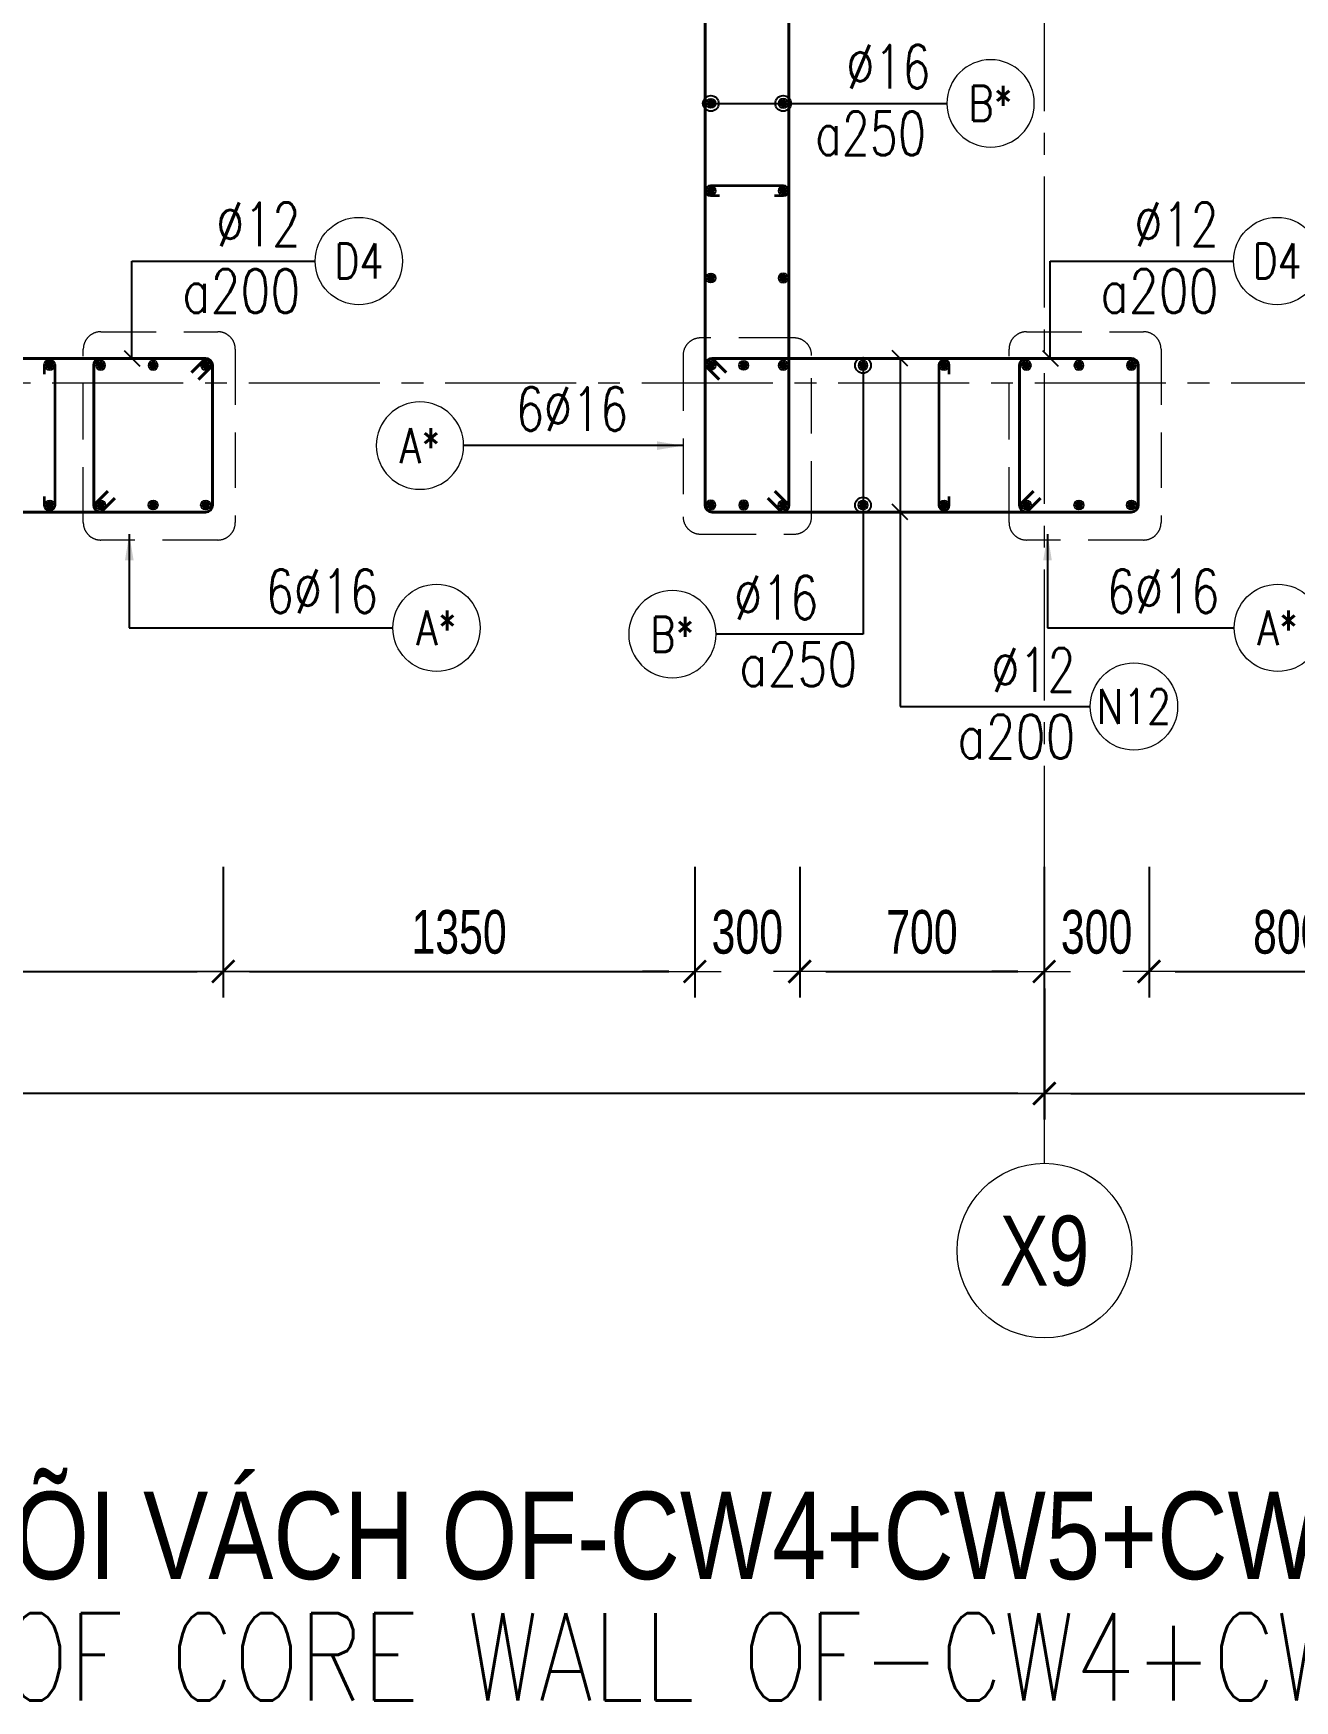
# Model space of a CAD drawing. Header units: millimetres. Extents: x 738475 to 1279438, y -34239 to 156422.
# Drawn here: x 1157249 to 1160860, y 94226 to 98999 of the extents above; entities that cross this region are included whole.
import ezdxf
from ezdxf.enums import TextEntityAlignment as Align

# ---------------------------------------------------------------- set-up
doc = ezdxf.new("R2010")
doc.units = ezdxf.units.MM
doc.header["$MEASUREMENT"] = 0
doc.linetypes.add('HIDDEN2', pattern=[4.762499999999999, 3.175, -1.5875])
doc.linetypes.add('OF_Grid_1$0$CENTER2', pattern=[1.125, 0.75, -0.125, 0.125, -0.125])
doc.layers.get('0').update_dxf_attribs({"lineweight": 20})
doc.layers.get('Defpoints').update_dxf_attribs({"color": 151, "lineweight": 9})
for name, color, linetype, lineweight in [('KC-LEADER', 153, 'Continuous', 18), ('KC-THEP', 6, 'Continuous', 40), ('NDC_S_ANNO', 7, 'Continuous', 20), ('NDC_S_DIM', 1, 'Continuous', 15), ('NDC_S_ENG TITLE', 3, 'Continuous', 20), ('NDC_S_HIDDEN', 8, 'HIDDEN2', 13), ('NDC_S_LEADER', 1, 'Continuous', 15), ('NDC_S_REBAR', 4, 'Continuous', 35), ('NDC_S_STIRRUP', 4, 'Continuous', 40), ('NDC_S_TEXT SYMBOL', 7, 'Continuous', 20), ('NDC_S_VN TEXT', 7, 'Continuous', 20), ('NDC_S_VN TITLE', 6, 'Continuous', 35), ('NDC_S_WALL', 6, 'Continuous', 35), ('OF_Grid_1$0$NDC_S_AXIS', 5, 'OF_Grid_1$0$CENTER2', 13), ('OF_Grid_1$0$NDC_S_SYMBOL', 1, 'Continuous', 15), ('OF_Grid_1$0$NDC_S_TEXT SYMBOL', 7, 'Continuous', 20)]:
    doc.layers.add(name, color=color, linetype=linetype, lineweight=lineweight)
doc.styles.add('NDC_ANNO', font='', dxfattribs={"width": 0.8})
doc.styles.add('NDC_DIM', font='', dxfattribs={"width": 0.75})
doc.styles.add('NDC_EN TXT', font='romans.shx', dxfattribs={"width": 0.8})
doc.styles.add('NDC_VIE TXT', font='arial.ttf', dxfattribs={"width": 0.8})
doc.styles.add('OF_Grid_1$0$NDC_ANNO', font='', dxfattribs={"width": 0.8})
doc.styles.get('NDC_ANNO').set_extended_font_data('Dotum')
doc.styles.get('NDC_DIM').set_extended_font_data('Dotum')
doc.styles.get('OF_Grid_1$0$NDC_ANNO').set_extended_font_data('Dotum')
doc.dimstyles.new('NDC_dim_30', dxfattribs={"dimscale": 30, "dimtxt": 2.5, "dimasz": 1.5, "dimexe": 1.5, "dimexo": 2.5, "dimgap": 1, "dimtad": 1, "dimdec": 0, "dimzin": 0, "dimdsep": 46, "dimtxsty": 'NDC_DIM', "dimblk": 'DIMMARK', "dimcen": 0.09, "dimdle": 1.2, "dimclrd": 1, "dimclre": 1, "dimclrt": 3, "dimadec": 0, "dimazin": 0, "dimtfac": 1, "dimtdec": 0, "dimtix": 1, "dimtofl": 0, "dimtmove": 0, "dimatfit": 3, "dimfxl": 6, "dimfxlon": 1, "dimtolj": 1, "dimtzin": 0, "dimarcsym": 0})
doc.dimstyles.new('NDC_dim_50', dxfattribs={"dimscale": 50, "dimtxt": 2.5, "dimasz": 1.5, "dimexe": 1.5, "dimexo": 2.5, "dimgap": 1, "dimtad": 1, "dimdec": 0, "dimzin": 0, "dimdsep": 46, "dimtxsty": 'NDC_DIM', "dimblk": 'DIMMARK', "dimcen": 0.09, "dimdle": 1.2, "dimclrd": 1, "dimclre": 1, "dimclrt": 3, "dimadec": 0, "dimazin": 0, "dimtfac": 1, "dimtdec": 0, "dimtix": 1, "dimtofl": 0, "dimtmove": 0, "dimatfit": 3, "dimfxl": 6, "dimfxlon": 1, "dimtolj": 1, "dimtzin": 0, "dimarcsym": 0})

# ---------------------------------------------------------------- blocks, each defined once
blk = doc.blocks.new('THEP')
at = {"layer": 'KC-LEADER', "color": 6}
blk.add_circle((0, 0), 14, dxfattribs=at)
at = {"layer": 'KC-THEP'}
for p, q in [((-14, 0), (14, 0)), ((9.899494936602423, 9.899494936616975), (-9.899494936616975, -9.899494936602423)), ((-9.899494936602423, 9.899494936616975), (9.899494936602423, -9.899494936616975)), ((0, 14), (0, -14))]:
    blk.add_line(p, q, dxfattribs=at)
blk = doc.blocks.new('*U9')
blk.add_circle((2.5, 0), 2.5)
at = {"layer": 'NDC_S_VN TEXT', "color": 3, "style": 'NDC_EN TXT', "width": 0.75}
blk.add_attdef('DK2', text='', height=2.5, dxfattribs=at).set_placement((-0.85, 0.8455043070534884), align=Align.RIGHT)
at = {"layer": 'NDC_S_VN TEXT', "color": 7, "style": 'NDC_EN TXT', "width": 0.8}
blk.add_attdef('SH3', text='', height=2, dxfattribs=at).set_placement((2.5, 0), align=Align.MIDDLE)
blk = doc.blocks.new('DIMMARK')
at = {"layer": 'NDC_S_DIM', "color": 1}
blk.add_line((-1.5, 0), (1, 0), dxfattribs=at)
at = {"layer": 'NDC_S_DIM', "color": 2, "const_width": 0.1}
blk.add_lwpolyline([(-0.4242640687119285, -0.4242640687119285), (0.4242640687119285, 0.4242640687119285)], dxfattribs=at)
blk = doc.blocks.new('*U11')
blk.add_circle((-2.5, 0), 2.5)
at = {"layer": 'NDC_S_VN TEXT', "color": 3, "style": 'NDC_EN TXT', "width": 0.75}
for tag, p in [('DK1', (0.5, 0.8455043070534884)), ('KC1', (0.5, -2.972544307831413))]:
    blk.add_attdef(tag, p, '', height=2.5, dxfattribs=at)
at = {"layer": 'NDC_S_VN TEXT', "color": 7, "style": 'NDC_EN TXT', "width": 0.8}
blk.add_attdef('SH2', text='', height=2, dxfattribs=at).set_placement((-2.5, 0), align=Align.MIDDLE)
blk = doc.blocks.new('*U10')
blk.add_circle((2.5, 0), 2.5)
at = {"layer": 'NDC_S_VN TEXT', "color": 3, "style": 'NDC_EN TXT'}
for tag, width, p in [('DK2', 0.75, (-0.85, 0.8455043070534884)), ('KC2', 0.8, (-0.85, -2.972544307831413))]:
    blk.add_attdef(tag, text='', height=2.5, dxfattribs=dict(at, width=width)).set_placement(p, align=Align.RIGHT)
at = {"layer": 'NDC_S_VN TEXT', "color": 7, "style": 'NDC_EN TXT', "width": 0.8}
blk.add_attdef('SH3', text='', height=2, dxfattribs=at).set_placement((2.5, 0), align=Align.MIDDLE)
blk = doc.blocks.new('*D388')
at = {"layer": 'Defpoints', "color": 0, "transparency": 16777216}
for p in [(1153043.088372486, 97598.36312492541), (1160142.888113072, 96776.7987989123), (1153043.088372486, 95963.99331126391)]:
    blk.add_point(p, dxfattribs=at)
at = {"layer": 'NDC_S_DIM', "color": 1, "lineweight": -2, "transparency": 16777216}
for p, q in [((1153043.088372486, 96263.99331126391), (1153043.088372486, 95888.99331126391)), ((1160142.888113072, 96263.99331126391), (1160142.888113072, 95888.99331126391)), ((1160067.888113072, 95963.99331126391), (1153118.088372486, 95963.99331126391))]:
    blk.add_line(p, q, dxfattribs=at)
at = {"layer": 'NDC_S_DIM', "color": 1, "lineweight": -2, "transparency": 16777216, "xscale": 75, "yscale": 75, "zscale": 75, "rotation": 180}
blk.add_blockref('DIMMARK', (1153043.088372486, 95963.99331126391), dxfattribs=at)
at = {"layer": 'NDC_S_DIM', "color": 1, "lineweight": -2, "transparency": 16777216, "xscale": 75, "yscale": 75, "zscale": 75}
blk.add_blockref('DIMMARK', (1160142.888113072, 95963.99331126391), dxfattribs=at)
at = {"layer": 'NDC_S_DIM', "color": 3, "transparency": 16777216, "insert": (1156592.988242779, 96076.57811452035), "char_height": 125, "attachment_point": 5, "style": 'NDC_DIM'}
blk.add_mtext('\\A1;7100', dxfattribs=at)
blk = doc.blocks.new('*U16')
at = {"layer": 'OF_Grid_1$0$NDC_S_SYMBOL'}
blk.add_line((3.061616997868383e-16, 5), (4.286263797015736e-16, 9), dxfattribs=at)
blk.add_circle((0, 0), 5, dxfattribs=at)
at = {"layer": 'OF_Grid_1$0$NDC_S_TEXT SYMBOL', "color": 7, "style": 'OF_Grid_1$0$NDC_ANNO', "width": 0.8}
blk.add_attdef('GRID', text='', height=4, dxfattribs=at).set_placement((0, 0), align=Align.MIDDLE)
blk = doc.blocks.new('*D419')
at = {"layer": 'Defpoints', "color": 0, "ltscale": 200, "transparency": 16777216}
for p in [(1156343.088372486, 98098.36312492547), (1157793.088372502, 98098.36312492547), (1157793.088372502, 96313.1431215679)]:
    blk.add_point(p, dxfattribs=at)
at = {"layer": 'NDC_S_DIM', "color": 1, "lineweight": -2, "ltscale": 200, "transparency": 16777216}
for p, q in [((1156343.088372486, 96613.1431215679), (1156343.088372486, 96238.1431215679)), ((1157793.088372502, 96613.1431215679), (1157793.088372502, 96238.1431215679)), ((1156418.088372486, 96313.1431215679), (1157718.088372502, 96313.1431215679))]:
    blk.add_line(p, q, dxfattribs=at)
at = {"layer": 'NDC_S_DIM', "color": 1, "lineweight": -2, "ltscale": 200, "transparency": 16777216, "xscale": 75, "yscale": 75, "zscale": 75, "rotation": 180}
blk.add_blockref('DIMMARK', (1156343.088372486, 96313.1431215679), dxfattribs=at)
at = {"layer": 'NDC_S_DIM', "color": 1, "lineweight": -2, "ltscale": 200, "transparency": 16777216, "xscale": 75, "yscale": 75, "zscale": 75}
blk.add_blockref('DIMMARK', (1157793.088372502, 96313.1431215679), dxfattribs=at)
at = {"layer": 'NDC_S_DIM', "color": 3, "ltscale": 200, "transparency": 16777216, "insert": (1157068.088372494, 96425.72792482434), "char_height": 125, "attachment_point": 5, "style": 'NDC_DIM'}
blk.add_mtext('\\A1;1450', dxfattribs=at)
blk = doc.blocks.new('*D420')
at = {"layer": 'Defpoints', "color": 0, "ltscale": 200, "transparency": 16777216}
for p in [(1157793.088372502, 98098.36312492547), (1159143.088372499, 98061.15175832353), (1159143.088372499, 96313.1431215679)]:
    blk.add_point(p, dxfattribs=at)
at = {"layer": 'NDC_S_DIM', "color": 1, "lineweight": -2, "ltscale": 200, "transparency": 16777216}
for p, q in [((1157793.088372502, 96613.1431215679), (1157793.088372502, 96238.1431215679)), ((1159143.088372499, 96613.1431215679), (1159143.088372499, 96238.1431215679)), ((1157868.088372502, 96313.1431215679), (1159068.088372499, 96313.1431215679))]:
    blk.add_line(p, q, dxfattribs=at)
at = {"layer": 'NDC_S_DIM', "color": 1, "lineweight": -2, "ltscale": 200, "transparency": 16777216, "xscale": 75, "yscale": 75, "zscale": 75, "rotation": 180}
blk.add_blockref('DIMMARK', (1157793.088372502, 96313.1431215679), dxfattribs=at)
at = {"layer": 'NDC_S_DIM', "color": 1, "lineweight": -2, "ltscale": 200, "transparency": 16777216, "xscale": 75, "yscale": 75, "zscale": 75}
blk.add_blockref('DIMMARK', (1159143.088372499, 96313.1431215679), dxfattribs=at)
at = {"layer": 'NDC_S_DIM', "color": 3, "ltscale": 200, "transparency": 16777216, "insert": (1158468.088372501, 96425.72792482434), "char_height": 125, "attachment_point": 5, "style": 'NDC_DIM'}
blk.add_mtext('\\A1;1350', dxfattribs=at)
blk = doc.blocks.new('*D421')
at = {"layer": 'Defpoints', "color": 0, "ltscale": 200, "transparency": 16777216}
for p in [(1159443.0883725, 98213.01746780342), (1159143.088372499, 98061.15175832353), (1159443.0883725, 96313.1431215679)]:
    blk.add_point(p, dxfattribs=at)
at = {"layer": 'NDC_S_DIM', "color": 1, "lineweight": -2, "ltscale": 200, "transparency": 16777216}
for p, q in [((1159143.088372499, 96613.1431215679), (1159143.088372499, 96238.1431215679)), ((1159443.0883725, 96613.1431215679), (1159443.0883725, 96238.1431215679)), ((1159068.088372499, 96313.1431215679), (1158993.088372499, 96313.1431215679)), ((1159518.0883725, 96313.1431215679), (1159593.0883725, 96313.1431215679))]:
    blk.add_line(p, q, dxfattribs=at)
at = {"layer": 'NDC_S_DIM', "color": 1, "lineweight": -2, "ltscale": 200, "transparency": 16777216, "xscale": 75, "yscale": 75, "zscale": 75}
blk.add_blockref('DIMMARK', (1159143.088372499, 96313.1431215679), dxfattribs=at)
at = {"layer": 'NDC_S_DIM', "color": 1, "lineweight": -2, "ltscale": 200, "transparency": 16777216, "xscale": 75, "yscale": 75, "zscale": 75, "rotation": 180}
blk.add_blockref('DIMMARK', (1159443.0883725, 96313.1431215679), dxfattribs=at)
at = {"layer": 'NDC_S_DIM', "color": 3, "ltscale": 200, "transparency": 16777216, "insert": (1159293.088372499, 96425.72792482434), "char_height": 125, "attachment_point": 5, "style": 'NDC_DIM'}
blk.add_mtext('\\A1;300', dxfattribs=at)
blk = doc.blocks.new('*D422')
at = {"layer": 'Defpoints', "color": 0, "ltscale": 200, "transparency": 16777216}
for p in [(1159443.0883725, 98213.01746780342), (1160142.888113072, 98098.36312492547), (1160142.888113072, 96313.1431215679)]:
    blk.add_point(p, dxfattribs=at)
at = {"layer": 'NDC_S_DIM', "color": 1, "lineweight": -2, "ltscale": 200, "transparency": 16777216}
for p, q in [((1159443.0883725, 96613.1431215679), (1159443.0883725, 96238.1431215679)), ((1160142.888113072, 96613.1431215679), (1160142.888113072, 96238.1431215679)), ((1159518.0883725, 96313.1431215679), (1160067.888113072, 96313.1431215679))]:
    blk.add_line(p, q, dxfattribs=at)
at = {"layer": 'NDC_S_DIM', "color": 1, "lineweight": -2, "ltscale": 200, "transparency": 16777216, "xscale": 75, "yscale": 75, "zscale": 75, "rotation": 180}
blk.add_blockref('DIMMARK', (1159443.0883725, 96313.1431215679), dxfattribs=at)
at = {"layer": 'NDC_S_DIM', "color": 1, "lineweight": -2, "ltscale": 200, "transparency": 16777216, "xscale": 75, "yscale": 75, "zscale": 75}
blk.add_blockref('DIMMARK', (1160142.888113072, 96313.1431215679), dxfattribs=at)
at = {"layer": 'NDC_S_DIM', "color": 3, "ltscale": 200, "transparency": 16777216, "insert": (1159792.988242786, 96425.72792482434), "char_height": 125, "attachment_point": 5, "style": 'NDC_DIM'}
blk.add_mtext('\\A1;700', dxfattribs=at)
blk = doc.blocks.new('*D423')
at = {"layer": 'Defpoints', "color": 0, "ltscale": 200, "transparency": 16777216}
for p in [(1160142.888113072, 98098.36312492547), (1160443.088372525, 98098.36312492547), (1160443.088372525, 96313.1431215679)]:
    blk.add_point(p, dxfattribs=at)
at = {"layer": 'NDC_S_DIM', "color": 1, "lineweight": -2, "ltscale": 200, "transparency": 16777216}
for p, q in [((1160142.888113072, 96613.1431215679), (1160142.888113072, 96238.1431215679)), ((1160443.088372525, 96613.1431215679), (1160443.088372525, 96238.1431215679)), ((1160067.888113072, 96313.1431215679), (1159992.888113072, 96313.1431215679)), ((1160518.088372525, 96313.1431215679), (1160593.088372525, 96313.1431215679))]:
    blk.add_line(p, q, dxfattribs=at)
at = {"layer": 'NDC_S_DIM', "color": 1, "lineweight": -2, "ltscale": 200, "transparency": 16777216, "xscale": 75, "yscale": 75, "zscale": 75}
blk.add_blockref('DIMMARK', (1160142.888113072, 96313.1431215679), dxfattribs=at)
at = {"layer": 'NDC_S_DIM', "color": 1, "lineweight": -2, "ltscale": 200, "transparency": 16777216, "xscale": 75, "yscale": 75, "zscale": 75, "rotation": 180}
blk.add_blockref('DIMMARK', (1160443.088372525, 96313.1431215679), dxfattribs=at)
at = {"layer": 'NDC_S_DIM', "color": 3, "ltscale": 200, "transparency": 16777216, "insert": (1160292.988242798, 96425.72792482434), "char_height": 125, "attachment_point": 5, "style": 'NDC_DIM'}
blk.add_mtext('\\A1;300', dxfattribs=at)
blk = doc.blocks.new('*D424')
at = {"layer": 'Defpoints', "color": 0, "ltscale": 200, "transparency": 16777216}
for p in [(1160443.088372525, 98098.36312492547), (1161243.088372525, 98098.36312492547), (1161243.088372525, 96313.1431215679)]:
    blk.add_point(p, dxfattribs=at)
at = {"layer": 'NDC_S_DIM', "color": 1, "lineweight": -2, "ltscale": 200, "transparency": 16777216}
for p, q in [((1160443.088372525, 96613.1431215679), (1160443.088372525, 96238.1431215679)), ((1161243.088372525, 96613.1431215679), (1161243.088372525, 96238.1431215679)), ((1160518.088372525, 96313.1431215679), (1161168.088372525, 96313.1431215679))]:
    blk.add_line(p, q, dxfattribs=at)
at = {"layer": 'NDC_S_DIM', "color": 1, "lineweight": -2, "ltscale": 200, "transparency": 16777216, "xscale": 75, "yscale": 75, "zscale": 75, "rotation": 180}
blk.add_blockref('DIMMARK', (1160443.088372525, 96313.1431215679), dxfattribs=at)
at = {"layer": 'NDC_S_DIM', "color": 1, "lineweight": -2, "ltscale": 200, "transparency": 16777216, "xscale": 75, "yscale": 75, "zscale": 75}
blk.add_blockref('DIMMARK', (1161243.088372525, 96313.1431215679), dxfattribs=at)
at = {"layer": 'NDC_S_DIM', "color": 3, "ltscale": 200, "transparency": 16777216, "insert": (1160843.088372525, 96425.72792482434), "char_height": 125, "attachment_point": 5, "style": 'NDC_DIM'}
blk.add_mtext('\\A1;800', dxfattribs=at)
blk = doc.blocks.new('*D429')
at = {"layer": 'Defpoints', "color": 0, "ltscale": 200, "transparency": 16777216}
for p in [(1165443.888112593, 97598.36312492541), (1160143.888113072, 96776.7987989123), (1165443.888112593, 95963.99331126391)]:
    blk.add_point(p, dxfattribs=at)
at = {"layer": 'NDC_S_DIM', "color": 1, "lineweight": -2, "ltscale": 200, "transparency": 16777216}
for p, q in [((1160143.888113072, 96263.99331126391), (1160143.888113072, 95888.99331126391)), ((1165443.888112593, 96263.99331126391), (1165443.888112593, 95888.99331126391)), ((1160218.888113072, 95963.99331126391), (1165368.888112593, 95963.99331126391))]:
    blk.add_line(p, q, dxfattribs=at)
at = {"layer": 'NDC_S_DIM', "color": 1, "lineweight": -2, "ltscale": 200, "transparency": 16777216, "xscale": 75, "yscale": 75, "zscale": 75, "rotation": 180}
blk.add_blockref('DIMMARK', (1160143.888113072, 95963.99331126391), dxfattribs=at)
at = {"layer": 'NDC_S_DIM', "color": 1, "lineweight": -2, "ltscale": 200, "transparency": 16777216, "xscale": 75, "yscale": 75, "zscale": 75}
blk.add_blockref('DIMMARK', (1165443.888112593, 95963.99331126391), dxfattribs=at)
at = {"layer": 'NDC_S_DIM', "color": 3, "ltscale": 200, "transparency": 16777216, "insert": (1162793.888112833, 96076.57811452035), "char_height": 125, "attachment_point": 5, "style": 'NDC_DIM'}
blk.add_mtext('\\A1;5300', dxfattribs=at)
blk = doc.blocks.new('Drawing name_symbol')
at = {"layer": 'NDC_S_ENG TITLE', "style": 'NDC_EN TXT', "width": 0.8}
blk.add_attdef('SECTDET1', text='', height=5, dxfattribs=at).set_placement((0, 1.011264427095739), align=Align.CENTER)
at = {"layer": 'NDC_S_TEXT SYMBOL', "lineweight": 25, "style": 'NDC_ANNO', "width": 0.8}
blk.add_attdef('SSCALE', text='', height=2.5, dxfattribs=at).set_placement((0, -3.998868953555331), align=Align.CENTER)
at = {"layer": 'NDC_S_VN TITLE', "style": 'NDC_VIE TXT', "width": 0.8}
blk.add_attdef('SECTDET2', text='', height=5, dxfattribs=at).set_placement((0, 7.970649532882817), align=Align.CENTER)

msp = doc.modelspace()

# ---------------------------------------------------------------- linework, layer by layer
at = {"layer": 'NDC_S_HIDDEN', "ltscale": 50}
for points in [[(1157442.288632558, 98144.52111361569), (1157777.512996456, 98144.52111348585, -0.414213562373095), (1157827.512996456, 98094.52111348585), (1157827.512996457, 97598.36312490341, -0.414213562373095), (1157777.512996457, 97548.36312490341), (1157442.28863256, 97548.36312503324, -0.414213562373095), (1157392.28863256, 97598.36312503324), (1157392.288632558, 98094.52111361569, -0.414213562373095)], [(1160092.288632581, 98144.52111361563), (1160427.512996478, 98144.5211134858, -0.414213562373095), (1160477.512996478, 98094.5211134858), (1160477.51299648, 97598.36312490335, -0.414213562373095), (1160427.51299648, 97548.36312490335), (1160092.288632582, 97548.36312503318, -0.414213562373095), (1160042.288632582, 97598.36312503318), (1160042.288632581, 98094.52111361563, -0.414213562373095)], [(1159427.179921922, 98126.92937369831), (1159159.381653991, 98126.92937369831, 0.414213562373095), (1159109.381653991, 98076.92937369831), (1159109.381653991, 97615.18881215458, 0.414213562373095), (1159159.381653991, 97565.18881215458), (1159427.179921922, 97565.18881215458, 0.414213562373095), (1159477.179921922, 97615.18881215458), (1159477.179921922, 98076.92937369831, 0.414213562373095)]]:
    msp.add_lwpolyline(points, format="xyb", close=True, dxfattribs=at)
at = {"layer": 'NDC_S_REBAR'}
for points in [[(1159213.776522926, 98533.36312464334), (1159188.776522926, 98533.36312464334, -0.9999999999999999), (1159188.776522926, 98563.36312464334), (1159395.800740739, 98563.36312464334, -0.9999999999999999), (1159395.800740739, 98533.36312464334), (1159370.800740739, 98533.36312464334)], [(1157280.800741311, 98023.36312517588), (1157280.800741311, 98048.36312517588, -0.9999999999999999), (1157310.800741311, 98048.36312517588), (1157310.800741311, 97648.36312517221, -0.9999999999999999), (1157280.800741311, 97648.36312517221), (1157280.800741311, 97673.36312517221)], [(1159871.370984474, 98023.36312464334), (1159871.370984474, 98048.36312464334, 0.9999999999999999), (1159841.370984474, 98048.36312464334), (1159841.370984474, 97648.36312463967, 0.9999999999999999), (1159871.370984474, 97648.36312463967), (1159871.370984474, 97673.36312463967)]]:
    msp.add_lwpolyline(points, format="xyb", dxfattribs=at)
at = {"layer": 'NDC_S_STIRRUP'}
for points in [[(1159372.288632422, 97688.36312490255), (1159412.288632422, 97648.36312490255, -0.414213562373095), (1159392.288632422, 97628.36312490255), (1159192.288632422, 97628.36312490255, -0.414213562373095), (1159172.288632422, 97648.36312490255), (1159172.288632433, 109948.3631248025, -0.414213562373095), (1159192.288632433, 109968.3631248025), (1159392.288632433, 109968.3631248025, -0.414213562373095), (1159412.288632433, 109948.3631248025), (1159412.288632422, 97648.36312490255, -0.414213562373095), (1159392.288632422, 97628.36312490255), (1159352.288632422, 97668.36312490255)], [(1157702.288632419, 98028.36312489593), (1157742.288632419, 98068.36312489593, -0.414213562373095), (1157762.288632419, 98048.36312489593), (1157762.28863242, 97648.36312488563, -0.414213562373095), (1157742.28863242, 97628.36312488563), (1153092.288632405, 97628.36312489226, -0.414213562373095), (1153072.288632405, 97648.36312489226), (1153072.288632403, 98048.36312490256, -0.414213562373095), (1153092.288632403, 98068.36312490256), (1157742.288632419, 98068.36312489593, -0.414213562373095), (1157762.288632419, 98048.36312489593), (1157722.288632419, 98008.36312489593)], [(1157462.288632695, 97688.36312485964), (1157422.288632695, 97648.36312485964, 0.414213562373095), (1157442.288632695, 97628.36312485964), (1157742.288632692, 97628.36312489054, 0.414213562373095), (1157762.288632692, 97648.36312489054), (1157762.288632418, 98048.36312493036, 0.414213562373095), (1157742.288632418, 98068.36312493036), (1157442.288632421, 98068.36312489939, 0.414213562373095), (1157422.288632421, 98048.36312489939), (1157422.288632695, 97648.36312485964, 0.414213562373095), (1157442.288632695, 97628.36312485964), (1157482.288632695, 97668.36312485964)], [(1159232.288632423, 98028.36312508218), (1159192.288632423, 98068.36312508218, 0.414213562373095), (1159172.288632423, 98048.36312508218), (1159172.288632421, 97648.36312507188, 0.414213562373095), (1159192.288632421, 97628.36312507188), (1160392.288632442, 97628.36312488689, 0.414213562373095), (1160412.288632442, 97648.36312488689), (1160412.288632443, 98048.3631248972, 0.414213562373095), (1160392.288632443, 98068.3631248972), (1159192.288632423, 98068.36312508218, 0.414213562373095), (1159172.288632423, 98048.36312508218), (1159212.288632423, 98008.36312508218)], [(1160112.288632717, 97688.36312485958), (1160072.288632717, 97648.36312485958, 0.414213562373095), (1160092.288632717, 97628.36312485958), (1160392.288632715, 97628.36312489049, 0.414213562373095), (1160412.288632715, 97648.36312489049), (1160412.288632441, 98048.3631249303, 0.414213562373095), (1160392.288632441, 98068.3631249303), (1160092.288632444, 98068.36312489933, 0.414213562373095), (1160072.288632444, 98048.36312489933), (1160072.288632717, 97648.36312485958, 0.414213562373095), (1160092.288632717, 97628.36312485958), (1160132.288632717, 97668.36312485958)]]:
    msp.add_lwpolyline(points, format="xyb", dxfattribs=at)
at = {"layer": 'NDC_S_WALL', "ltscale": 200}
for points in [[(1159143.088372511, 106998.3631249219, 0, 0, 0), (1159143.088372499, 97598.363124914, 0, 0, 0), (1160441.918194545, 97598.36312491396, 0.5, 0.5, 0), (1160441.918194545, 97598.36312490968, 0, 0, 0), (1160441.918194545, 98098.36312489069, 0.5, 0.5, 0), (1160441.918194545, 98098.36312491423, 0, 0, 0), (1159443.0883725, 98098.36312491423, 0, 0, 0), (1159443.088372503, 100298.3631248846, 0.5, 0.5, 0)], [(1153043.088372486, 98748.36318249418, 0, 0, 0), (1153043.088372486, 97598.36312492541, 0.5, 0.5, 0), (1153043.088372486, 97598.36312491423, 0, 0, 0), (1157743.088372466, 97598.3631251552, 0.5, 0.5, 0), (1157743.088372466, 97598.3631251552, 0, 0, 0), (1157743.088372466, 98098.36312515537, 0.5, 0.5, 0), (1157743.088372466, 98098.36312515543, 0, 0, 0), (1156343.088372486, 98098.36312491423, 0, 0, 0), (1156343.088372486, 99648.36312491423, 0.5, 0.5, 0)]]:
    msp.add_lwpolyline(points, format="xyseb", dxfattribs=at)
at = {"layer": 'OF_Grid_1$0$NDC_S_AXIS', "ltscale": 500}
for p, q in [((1160143.888113072, 95963.99331126391), (1160143.888113072, 111660.1084524261)), ((1151115.908747751, 97998.36312485034), (1166966.233394875, 97998.36312485035))]:
    msp.add_line(p, q, dxfattribs=at)

# ---------------------------------------------------------------- block references
at = {"layer": 'KC-THEP'}
for p, rotation in [((1159188.776522869, 98798.36312464334), 189.6685644363809), ((1159188.776522869, 98548.36312464334), 189.6685644363809), ((1159188.776522869, 98298.36312464334), 189.6685644363809), ((1159188.776522869, 98048.36312464334), 189.6685644363809), ((1159282.93692212, 98048.36312464334), 189.6685644363809), ((1157295.800741311, 97648.36312517221), 9.668564436380946), ((1157442.28863242, 97648.3631248959), 9.668564436380946), ((1157592.28863242, 97648.3631248959), 9.668564436380946), ((1157742.288632418, 97648.36312489225), 9.668564436380946), ((1159395.800740739, 97648.36312463967), 9.66856443638095), ((1159624.395074004, 97648.36312463967), 9.66856443638095), ((1159856.370984474, 97648.36312463967), 9.66856443638095), ((1160092.288632443, 97648.36312489584), 9.668564436380946), ((1160242.288632443, 97648.36312489584), 9.668564436380946), ((1160392.288632441, 97648.36312489219), 9.668564436380946)]:
    msp.add_blockref('THEP', p, dxfattribs=dict(at, rotation=rotation))
at = {"layer": 'KC-THEP', "xscale": -1}
for p, rotation in [((1159395.800740739, 98798.36312464334), 170.331435563619), ((1159395.800740739, 98548.36312464334), 170.331435563619), ((1159395.800740739, 98298.36312464334), 170.331435563619), ((1157295.800741311, 98048.36312517588), 170.331435563619), ((1157442.28863242, 98048.36312489957), 170.331435563619), ((1157592.28863242, 98048.36312489957), 170.331435563619), ((1157742.288632418, 98048.36312489591), 170.331435563619), ((1159395.800740739, 98048.36312464334), 170.331435563619), ((1159624.395074004, 98048.36312464334), 170.331435563619), ((1159856.370984474, 98048.36312464334), 170.331435563619), ((1160092.288632443, 98048.36312489951), 170.331435563619), ((1160242.288632443, 98048.36312489951), 170.331435563619), ((1160392.288632441, 98048.36312489586), 170.331435563619), ((1159188.776522869, 97648.36312463967), 350.3314355636191), ((1159282.93692212, 97648.36312463967), 350.3314355636191)]:
    msp.add_blockref('THEP', p, dxfattribs=dict(at, rotation=rotation))
at = {"layer": 'NDC_S_ANNO'}
ref = msp.add_blockref('Drawing name_symbol', (1159069.322034552, 94174.94732042697), dxfattribs=dict(at, xscale=50, yscale=50, zscale=50))
ref.add_attrib('SECTDET1', 'DETAIL OF CORE WALL OF-CW4+CW5+CW7', dxfattribs={"layer": 'NDC_S_ENG TITLE', "height": 250, "style": 'NDC_EN TXT', "width": 0.8}).set_placement((1159069.322034552, 94225.51054178174), align=Align.CENTER)
ref.add_attrib('SECTDET2', 'CHI TIẾT LÕI VÁCH OF-CW4+CW5+CW7 TẦNG 3F', dxfattribs={"layer": 'NDC_S_VN TITLE', "height": 250, "style": 'NDC_VIE TXT', "width": 0.8}).set_placement((1159069.322034552, 94573.4797970711), align=Align.CENTER)
at = {"layer": 'NDC_S_VN TEXT'}
ref = msp.add_blockref('*U11', (1159864.747473014, 98798.36312464334), dxfattribs=dict(at, xscale=-50, yscale=50, zscale=50))
ref.add_attrib('SH2', 'B*', dxfattribs={"color": 7, "height": 100, "style": 'NDC_EN TXT', "width": 0.8}).set_placement((1159989.747473014, 98798.36312464334), align=Align.MIDDLE)
ref.add_attrib('DK1', '%%C16', (1159576.354615871, 98840.63833999605), dxfattribs={"color": 3, "height": 125, "style": 'NDC_EN TXT', "width": 0.75})
ref.add_attrib('KC1', 'a250', (1159487.068901585, 98649.73590925179), dxfattribs={"color": 3, "height": 125, "style": 'NDC_EN TXT', "width": 0.75})
at = {"layer": 'NDC_S_VN TEXT', "xscale": 50, "yscale": 50, "zscale": 50}
for name, p, values in [('*U10', (1158056.160033833, 98347.08890478153), {'SH3': 'D4', 'DK2': '%%C12', 'KC2': 'a200'}), ('*U10', (1160684.776947445, 98347.08890478147), {'SH3': 'D4', 'DK2': '%%C12', 'KC2': 'a200'}), ('*U9', (1158278.544324643, 97296.86979603648), {'SH3': 'A*', 'DK2': '6%%C16'}), ('*U9', (1160686.759234433, 97296.86979603642), {'SH3': 'A*', 'DK2': '6%%C16'}), ('*U10', (1160275.043475816, 97071.67363199565), {'SH3': 'N12', 'DK2': '%%C12', 'KC2': 'a200'})]:
    msp.add_blockref(name, p, dxfattribs=at).add_auto_attribs(values)
at = {"layer": 'NDC_S_VN TEXT'}
ref = msp.add_blockref('*U9', (1158481.076823167, 97818.5054728218), dxfattribs=dict(at, xscale=-50, yscale=50, zscale=50))
ref.add_attrib('SH3', 'A*', dxfattribs={"color": 7, "height": 100, "style": 'NDC_EN TXT', "width": 0.8}).set_placement((1158356.076823167, 97818.5054728218), align=Align.MIDDLE)
ref.add_attrib('DK2', '6%%C16', dxfattribs={"color": 3, "height": 125, "style": 'NDC_EN TXT', "width": 0.75}).set_placement((1158952.148251738, 97860.78068817445), align=Align.RIGHT)
ref = msp.add_blockref('*U10', (1159203.78350014, 97278.6507040021), dxfattribs=dict(at, xscale=-50, yscale=50, zscale=50))
ref.add_attrib('SH3', 'B*', dxfattribs={"color": 7, "height": 100, "style": 'NDC_EN TXT', "width": 0.8}).set_placement((1159078.78350014, 97278.6507040021), align=Align.MIDDLE)
ref.add_attrib('DK2', '%%C16', dxfattribs={"color": 3, "height": 125, "style": 'NDC_EN TXT', "width": 0.75}).set_placement((1159496.28350014, 97320.92591935478), align=Align.RIGHT)
ref.add_attrib('KC2', 'a250', dxfattribs={"color": 3, "height": 125, "style": 'NDC_EN TXT', "width": 0.8}).set_placement((1159608.188262045, 97130.02348861052), align=Align.RIGHT)
at = {"layer": 'OF_Grid_1$0$NDC_S_AXIS', "xscale": 50, "yscale": 50, "zscale": 50}
msp.add_blockref('*U16', (1160143.888113072, 95513.99331126391), dxfattribs=at).add_auto_attribs({'GRID': 'X9'})

# ---------------------------------------------------------------- dimensions: what is measured, and where the dimension line sits
at = {"layer": 'NDC_S_DIM', "ltscale": 200}
for base, p1, p2, picture, middle in [((1159443.0883725, 96313.1431215679), (1159143.088372499, 98061.15175832353), (1159443.0883725, 98213.01746780342), '*D421', (1159293.088372499, 96425.72792482434)), ((1160142.888113072, 96313.1431215679), (1159443.0883725, 98213.01746780342), (1160142.888113072, 98098.36312492547), '*D422', (1159792.988242786, 96425.72792482434)), ((1157793.088372502, 96313.1431215679), (1156343.088372486, 98098.36312492547), (1157793.088372502, 98098.36312492547), '*D419', (1157068.088372494, 96425.72792482434)), ((1159143.088372499, 96313.1431215679), (1157793.088372502, 98098.36312492547), (1159143.088372499, 98061.15175832353), '*D420', (1158468.088372501, 96425.72792482434)), ((1160443.088372525, 96313.1431215679), (1160142.888113072, 98098.36312492547), (1160443.088372525, 98098.36312492547), '*D423', (1160292.988242798, 96425.72792482434)), ((1161243.088372525, 96313.1431215679), (1160443.088372525, 98098.36312492547), (1161243.088372525, 98098.36312492547), '*D424', (1160843.088372525, 96425.72792482434)), ((1165443.888112593, 95963.99331126391), (1160143.888113072, 96776.7987989123), (1165443.888112593, 97598.36312492541), '*D429', (1162793.888112833, 96076.57811452035))]:
    dim = msp.add_linear_dim(base=base, p1=p1, p2=p2, angle=180, dimstyle='NDC_dim_50', override={"dimtmove": 1}, dxfattribs=at)
    dim.commit()
    dim.dimension.update_dxf_attribs({"geometry": picture, "text_midpoint": middle})
at = {"layer": 'NDC_S_DIM'}
dim = msp.add_linear_dim(base=(1153043.088372486, 95963.99331126391), p1=(1160142.888113072, 96776.7987989123), p2=(1153043.088372486, 97598.36312492541), angle=180, dimstyle='NDC_dim_50', override={"dimtmove": 1}, dxfattribs=at)
dim.commit()
dim.dimension.update_dxf_attribs({"geometry": '*D388', "text_midpoint": (1156592.988242779, 96076.57811452035)})

# ---------------------------------------------------------------- leaders
at = {"layer": 'NDC_S_LEADER'}
for points, dimstyle, override in [([(1159188.776522926, 98798.36312464334), (1159864.747473014, 98798.36312464334)], 'NDC_dim_30', {"dimtad": 0, "dimldrblk": 'Origin'}), ([(1159395.800740739, 98798.36312464334), (1159864.747473014, 98798.36312464334)], 'NDC_dim_30', {"dimtad": 0, "dimldrblk": 'Origin'}), ([(1157531.678215537, 98068.36312496298), (1157531.678215537, 98347.08890478153), (1158056.160033833, 98347.08890478153)], 'NDC_dim_30', {"dimtad": 0, "dimldrblk": 'Oblique'}), ([(1160160.295129149, 98068.36312496293), (1160160.295129149, 98347.08890478147), (1160684.776947445, 98347.08890478147)], 'NDC_dim_30', {"dimtad": 0, "dimldrblk": 'Oblique'}), ([(1159624.395074022, 98048.36312461706), (1159624.395074004, 97278.4696588061), (1159203.78363125, 97278.4696588061)], 'NDC_dim_30', {"dimgap": 1, "dimtad": 0, "dimldrblk": 'Origin'}), ([(1159730.304879406, 98068.36312499925), (1159730.304879406, 97071.49258679964), (1160275.043344706, 97071.49258679964)], 'NDC_dim_30', {"dimtad": 0, "dimldrblk": 'Oblique'}), ([(1159109.381653991, 97818.5054728218), (1158481.076823167, 97818.5054728218)], 'NDC_dim_50', {"dimgap": 1, "dimtad": 0}), ([(1159624.395074004, 97648.3631245034), (1159624.395074004, 97278.4696588061), (1159203.78363125, 97278.4696588061)], 'NDC_dim_30', {"dimgap": 1, "dimtad": 0, "dimldrblk": 'Origin'}), ([(1159730.304879406, 97628.36312498894), (1159730.304879406, 97071.49258679964), (1160275.043344706, 97071.49258679964)], 'NDC_dim_30', {"dimtad": 0, "dimldrblk": 'Oblique'}), ([(1157523.980940174, 97565.18881222696), (1157523.980940174, 97296.68875084046), (1158278.544193534, 97296.68875084046)], 'NDC_dim_50', {"dimgap": 1, "dimtad": 0}), ([(1160152.597853786, 97565.1888122269), (1160152.597853786, 97296.6887508404), (1160686.759103323, 97296.6887508404)], 'NDC_dim_50', {"dimgap": 1, "dimtad": 0})]:
    msp.add_leader(points, dimstyle=dimstyle, override=override, dxfattribs=at)

doc.saveas('drawing.dxf')
